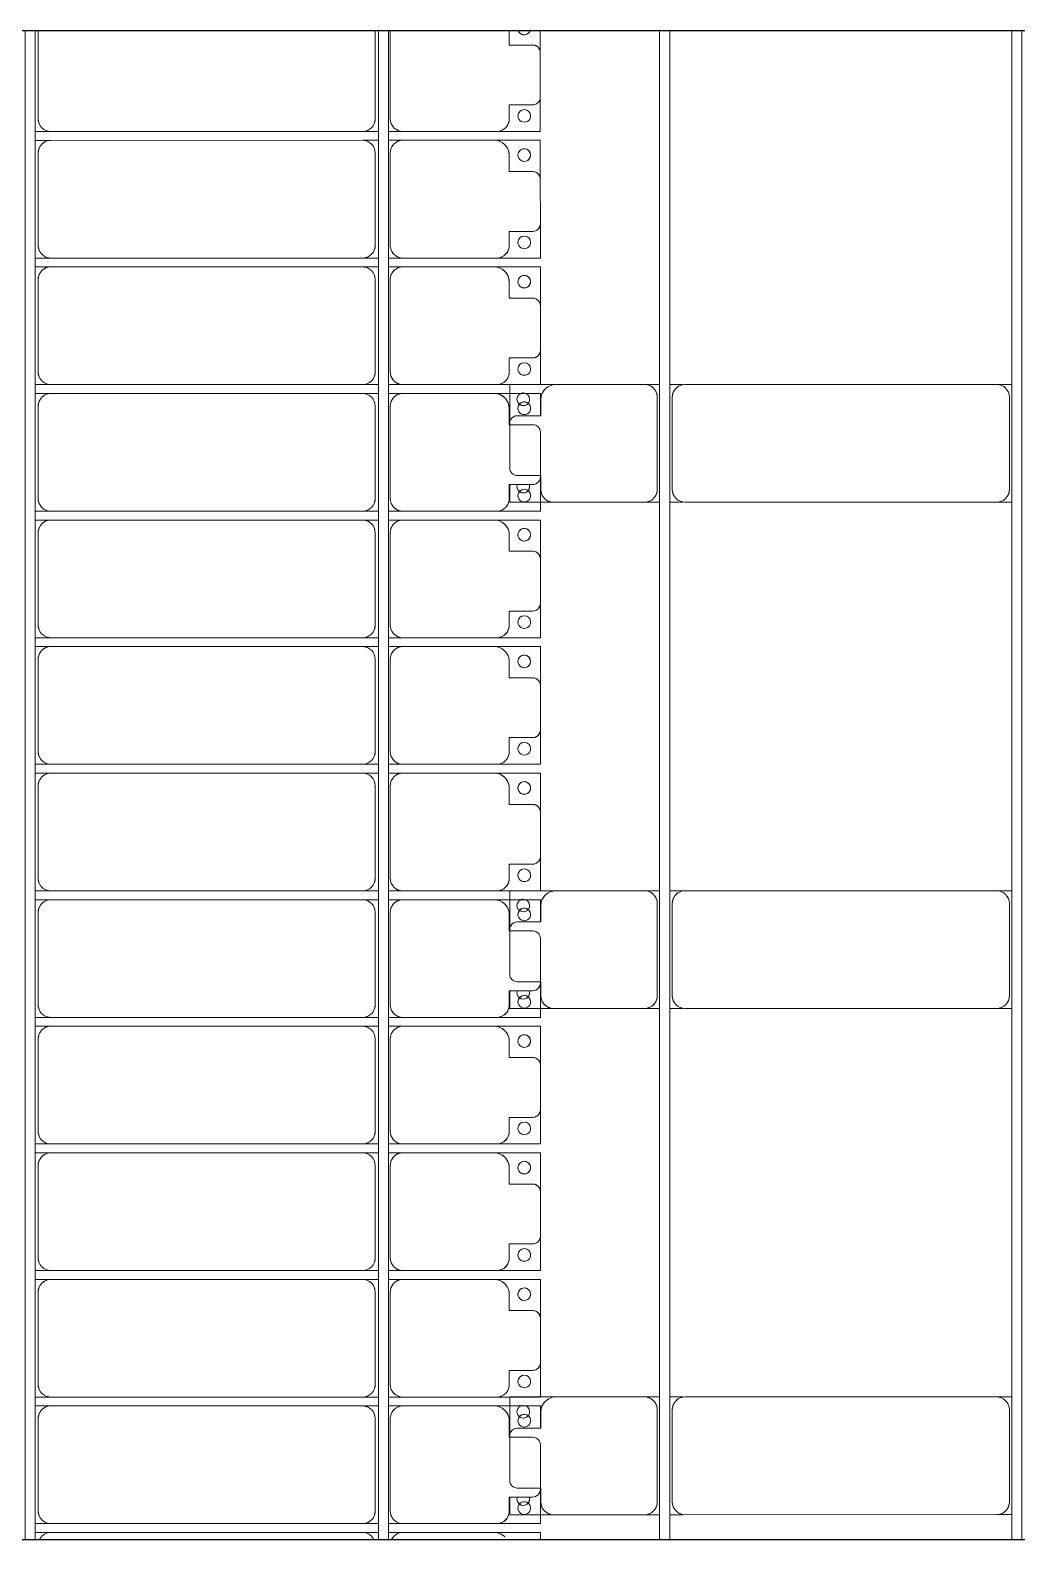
# Model space of a CAD drawing. Header units: millimetres. Extents: x -248177 to 167033, y 156986 to 268923.
# Drawn here: x -168838 to -164943, y 196419 to 202383 of the extents above; entities that cross this region are included whole.
import ezdxf

# ---------------------------------------------------------------- set-up
doc = ezdxf.new("R2010")
doc.units = ezdxf.units.MM
for name, color, linetype, lineweight in [('A-DETL-MBND', 5, 'Continuous', 9), ('A-GENM', 13, 'Continuous', 9), ('S-BEAM', 12, 'Continuous', 9)]:
    doc.layers.add(name, color=color, linetype=linetype, lineweight=lineweight)

# ---------------------------------------------------------------- blocks, each defined once
blk = doc.blocks.new('Dải phao đi lại kèm đỡ invester - DẢI PHAO ĐI LẠI-18009-BỐ TRÍ KHUNG KẾT CẤU BÈ PIN 02')
at = {"layer": 'A-DETL-MBND', "color": 8}
for p, q in [((31826.3, 1312.2), (31911.8, 1312.2)), ((31911.8, 1312.2), (31826.3, 1312.2)), ((32088.2, 1312.2), (31911.8, 1312.2)), ((32088.2, 1312.2), (32223.4, 1312.2)), ((32223.4, 1312.2), (32088.2, 1312.2)), ((32223.4, 1312.2), (32223.4, 1139.7)), ((32223.4, 1139.7), (32223.4, 1312.2)), ((32258.4, 1312.2), (32411.8, 1312.2)), ((32258.4, 1129.7), (32258.4, 1312.2)), ((32258.4, 1312.2), (32258.4, 1129.7)), ((32411.8, 1312.2), (32258.4, 1312.2)), ((32588.2, 1312.2), (32411.8, 1312.2)), ((32588.2, 1312.2), (32723.4, 1312.2)), ((32723.4, 1312.2), (32588.2, 1312.2)), ((32723.4, 1312.2), (32723.4, 1139.7)), ((32723.4, 1139.7), (32723.4, 1312.2)), ((32758.4, 1312.2), (32911.8, 1312.2)), ((32758.4, 1129.7), (32758.4, 1312.2)), ((32758.4, 1312.2), (32758.4, 1129.7)), ((32911.8, 1312.2), (32758.4, 1312.2)), ((33088.2, 1312.2), (32911.8, 1312.2)), ((33088.2, 1312.2), (33223.4, 1312.2)), ((33223.4, 1312.2), (33088.2, 1312.2)), ((33223.4, 1312.2), (33223.4, 1139.7)), ((33223.4, 1225), (33223.4, 1312.2)), ((33258.4, 1312.2), (33346.8, 1312.2)), ((33258.4, 1129.7), (33258.4, 1312.2)), ((33588.2, 1312.2), (33411.8, 1312.2)), ((33588.2, 1312.2), (33723.4, 1312.2)), ((33723.4, 1312.2), (33686.7, 1312.2)), ((33723.4, 1312.2), (33723.4, 1139.7)), ((33723.4, 1139.7), (33723.4, 1312.2)), ((33758.4, 1312.2), (33911.8, 1312.2)), ((33758.4, 1129.7), (33758.4, 1312.2)), ((33758.4, 1312.2), (33758.4, 1129.7)), ((33911.8, 1312.2), (33758.4, 1312.2)), ((34088.2, 1312.2), (33911.8, 1312.2)), ((34088.2, 1312.2), (34223.4, 1312.2)), ((34223.4, 1312.2), (34088.2, 1312.2)), ((34223.4, 1312.2), (34223.4, 1139.7)), ((34223.4, 1139.7), (34223.4, 1312.2)), ((34258.4, 1312.2), (34411.8, 1312.2)), ((34258.4, 1129.7), (34258.4, 1312.2)), ((34258.4, 1312.2), (34258.4, 1129.7)), ((34411.8, 1312.2), (34258.4, 1312.2)), ((34588.2, 1312.2), (34411.8, 1312.2)), ((34588.2, 1312.2), (34723.4, 1312.2)), ((34714.3, 1312.2), (34588.2, 1312.2)), ((34723.4, 1312.2), (34723.4, 1139.7)), ((34723.4, 1139.7), (34723.4, 1312.2)), ((34758.4, 1312.2), (34911.8, 1312.2)), ((34758.4, 1129.7), (34758.4, 1312.2)), ((34758.4, 1312.2), (34758.4, 1129.7)), ((34911.8, 1312.2), (34758.4, 1312.2)), ((35088.2, 1312.2), (34911.8, 1312.2)), ((35088.2, 1312.2), (35223.4, 1312.2)), ((35223.4, 1312.2), (35088.2, 1312.2)), ((35223.4, 1312.2), (35223.4, 1139.7)), ((35223.4, 1225), (35223.4, 1312.2)), ((35258.4, 1312.2), (35346.8, 1312.2)), ((35258.4, 1129.7), (35258.4, 1312.2)), ((35588.2, 1312.2), (35411.8, 1312.2)), ((35588.2, 1312.2), (35723.4, 1312.2)), ((35723.4, 1312.2), (35686.7, 1312.2)), ((35723.4, 1312.2), (35723.4, 1139.7)), ((35723.4, 1139.7), (35723.4, 1312.2)), ((35758.4, 1312.2), (35911.8, 1312.2)), ((35758.4, 1129.7), (35758.4, 1312.2)), ((35758.4, 1312.2), (35758.4, 1129.7)), ((35911.8, 1312.2), (35758.4, 1312.2)), ((36088.2, 1312.2), (35911.8, 1312.2)), ((36088.2, 1312.2), (36223.4, 1312.2)), ((36223.4, 1312.2), (36088.2, 1312.2)), ((36223.4, 1312.2), (36223.4, 1139.7)), ((36223.4, 1139.7), (36223.4, 1312.2)), ((36258.4, 1312.2), (36411.8, 1312.2)), ((36258.4, 1129.7), (36258.4, 1312.2)), ((36258.4, 1312.2), (36258.4, 1129.7)), ((36411.8, 1312.2), (36258.4, 1312.2)), ((36588.2, 1312.2), (36411.8, 1312.2)), ((36588.2, 1312.2), (36723.4, 1312.2)), ((36723.4, 1312.2), (36588.2, 1312.2)), ((36723.4, 1312.2), (36723.4, 1139.7)), ((36723.4, 1139.7), (36723.4, 1312.2)), ((36758.4, 1312.2), (36911.8, 1312.2)), ((36758.4, 1129.7), (36758.4, 1312.2)), ((36758.4, 1312.2), (36758.4, 1129.7)), ((36911.8, 1312.2), (36758.4, 1312.2)), ((37088.2, 1312.2), (36911.8, 1312.2)), ((37088.2, 1312.2), (37223.4, 1312.2)), ((37223.4, 1312.2), (37088.2, 1312.2)), ((37223.4, 1312.2), (37223.4, 1139.7)), ((37223.4, 1225), (37223.4, 1312.2)), ((37258.4, 1312.2), (37346.8, 1312.2)), ((37258.4, 1129.7), (37258.4, 1312.2)), ((37588.2, 1312.2), (37411.8, 1312.2)), ((37588.2, 1312.2), (37723.4, 1312.2)), ((37723.4, 1312.2), (37686.7, 1312.2)), ((37723.4, 1312.2), (37723.4, 1139.7)), ((37723.4, 1139.7), (37723.4, 1312.2)), ((37758.4, 1312.2), (37786.3, 1312.2)), ((37758.4, 1129.7), (37758.4, 1312.2)), ((37758.4, 1312.2), (37758.4, 1129.7)), ((37786.3, 1312.2), (37758.4, 1312.2)), ((31881.8, 1282.2), (31881.8, 1189.7)), ((32118.2, 1189.7), (32118.2, 1282.2)), ((32381.8, 1282.2), (32381.8, 1189.7)), ((32618.2, 1189.7), (32618.2, 1282.2)), ((32881.8, 1282.2), (32881.8, 1189.7)), ((33118.2, 1189.7), (33118.2, 1282.2)), ((33258.4, 1303), (33258.4, 1270.2)), ((33258.4, 1261.6), (33258.4, 1208.6)), ((33381.8, 1282.2), (33381.8, 1189.7)), ((33618.2, 1189.7), (33618.2, 1282.2)), ((33881.8, 1282.2), (33881.8, 1189.7)), ((34118.2, 1189.7), (34118.2, 1282.2)), ((34381.8, 1282.2), (34381.8, 1189.7)), ((34618.2, 1189.7), (34618.2, 1282.2)), ((34881.8, 1282.2), (34881.8, 1189.7)), ((35118.2, 1189.7), (35118.2, 1282.2)), ((35258.4, 1303), (35258.4, 1270.2)), ((35258.4, 1261.6), (35258.4, 1208.6)), ((35381.8, 1282.2), (35381.8, 1189.7)), ((35618.2, 1189.7), (35618.2, 1282.2)), ((35881.8, 1282.2), (35881.8, 1189.7)), ((36118.2, 1189.7), (36118.2, 1282.2)), ((36381.8, 1282.2), (36381.8, 1189.7)), ((36618.2, 1189.7), (36618.2, 1282.2)), ((36881.8, 1282.2), (36881.8, 1189.7)), ((37118.2, 1189.7), (37118.2, 1282.2)), ((37258.4, 1303), (37258.4, 1270.2)), ((37258.4, 1261.6), (37258.4, 1208.6)), ((37381.8, 1282.2), (37381.8, 1189.7)), ((37618.2, 1189.7), (37618.2, 1282.2)), ((33258.4, 1193.7), (33258.4, 1129.7)), ((35258.4, 1193.7), (35258.4, 1129.7)), ((37258.4, 1193.7), (37258.4, 1129.7)), ((31881.8, 1189.7), (31826.3, 1189.7)), ((32173.4, 1189.7), (32118.2, 1189.7)), ((32223.4, 769.7), (32223.4, 1139.7)), ((32381.8, 1189.7), (32318.4, 1189.7)), ((32673.4, 1189.7), (32618.2, 1189.7)), ((32723.4, 769.7), (32723.4, 1139.7)), ((32881.8, 1189.7), (32818.4, 1189.7)), ((33173.4, 1189.7), (33118.2, 1189.7)), ((33223.4, 1139.7), (33223.4, 1192.1)), ((33223.4, 769.7), (33223.4, 1139.7)), ((33381.8, 1189.7), (33318.4, 1189.7)), ((33673.4, 1189.7), (33618.2, 1189.7)), ((33723.4, 769.7), (33723.4, 1139.7)), ((33881.8, 1189.7), (33818.4, 1189.7)), ((34173.4, 1189.7), (34118.2, 1189.7)), ((34223.4, 769.7), (34223.4, 1139.7)), ((34381.8, 1189.7), (34318.4, 1189.7)), ((34673.4, 1189.7), (34618.2, 1189.7)), ((34723.4, 769.7), (34723.4, 1139.7)), ((34881.8, 1189.7), (34818.4, 1189.7)), ((35173.4, 1189.7), (35118.2, 1189.7)), ((35223.4, 1139.7), (35223.4, 1192.1)), ((35223.4, 769.7), (35223.4, 1139.7)), ((35381.8, 1189.7), (35318.4, 1189.7)), ((35673.4, 1189.7), (35618.2, 1189.7)), ((35723.4, 769.7), (35723.4, 1139.7)), ((35881.8, 1189.7), (35818.4, 1189.7)), ((36173.4, 1189.7), (36118.2, 1189.7)), ((36223.4, 769.7), (36223.4, 1139.7)), ((36381.8, 1189.7), (36318.4, 1189.7)), ((36673.4, 1189.7), (36618.2, 1189.7)), ((36723.4, 769.7), (36723.4, 1139.7)), ((36881.8, 1189.7), (36818.4, 1189.7)), ((37173.4, 1189.7), (37118.2, 1189.7)), ((37223.4, 1139.7), (37223.4, 1192.1)), ((37223.4, 769.7), (37223.4, 1139.7)), ((37381.8, 1189.7), (37318.4, 1189.7)), ((37673.4, 1189.7), (37618.2, 1189.7)), ((37723.4, 769.7), (37723.4, 1139.7)), ((32258.4, 1129.7), (32258.4, 769.7)), ((32758.4, 1129.7), (32758.4, 769.7)), ((33258.4, 1129.7), (33258.4, 769.7)), ((33758.4, 1129.7), (33758.4, 769.7)), ((34258.4, 1129.7), (34258.4, 769.7)), ((34758.4, 1129.7), (34758.4, 769.7)), ((35258.4, 1129.7), (35258.4, 769.7)), ((35758.4, 1129.7), (35758.4, 769.7)), ((36258.4, 1129.7), (36258.4, 769.7)), ((36758.4, 1129.7), (36758.4, 769.7)), ((37258.4, 1129.7), (37258.4, 769.7)), ((37758.4, 1129.7), (37758.4, 769.7)), ((31826.3, 719.7), (32173.4, 719.7)), ((32223.4, 769.7), (32223.4, 713.2)), ((32223.4, 769.7), (32223.4, 713.2)), ((32258.4, 713.2), (32258.4, 769.7)), ((32258.4, 713.2), (32258.4, 769.7)), ((32308.4, 719.7), (32673.4, 719.7)), ((32723.4, 769.7), (32723.4, 713.2)), ((32723.4, 769.7), (32723.4, 713.2)), ((32758.4, 713.2), (32758.4, 769.7)), ((32758.4, 713.2), (32758.4, 769.7)), ((32808.4, 719.7), (33173.4, 719.7)), ((33223.4, 769.7), (33223.4, 713.2)), ((33223.4, 769.7), (33223.4, 713.2)), ((33258.4, 713.2), (33258.4, 769.7)), ((33258.4, 713.2), (33258.4, 769.7)), ((33308.4, 719.7), (33673.4, 719.7)), ((33723.4, 769.7), (33723.4, 713.2)), ((33723.4, 769.7), (33723.4, 713.2)), ((33758.4, 713.2), (33758.4, 769.7)), ((33758.4, 713.2), (33758.4, 769.7)), ((33808.4, 719.7), (34173.4, 719.7)), ((34223.4, 769.7), (34223.4, 713.2)), ((34223.4, 769.7), (34223.4, 713.2)), ((34258.4, 713.2), (34258.4, 769.7)), ((34258.4, 713.2), (34258.4, 769.7)), ((34308.4, 719.7), (34673.4, 719.7)), ((34723.4, 769.7), (34723.4, 713.2)), ((34723.4, 769.7), (34723.4, 713.2)), ((34758.4, 713.2), (34758.4, 769.7)), ((34758.4, 713.2), (34758.4, 769.7)), ((34808.4, 719.7), (35173.4, 719.7)), ((35223.4, 769.7), (35223.4, 713.2)), ((35223.4, 769.7), (35223.4, 713.2)), ((35258.4, 713.2), (35258.4, 769.7)), ((35258.4, 713.2), (35258.4, 769.7)), ((35308.4, 719.7), (35673.4, 719.7)), ((35723.4, 769.7), (35723.4, 713.2)), ((35723.4, 769.7), (35723.4, 713.2)), ((35758.4, 713.2), (35758.4, 769.7)), ((35758.4, 713.2), (35758.4, 769.7)), ((35808.4, 719.7), (36173.4, 719.7)), ((36223.4, 769.7), (36223.4, 713.2)), ((36223.4, 769.7), (36223.4, 713.2)), ((36258.4, 713.2), (36258.4, 769.7)), ((36258.4, 713.2), (36258.4, 769.7)), ((36308.4, 719.7), (36673.4, 719.7)), ((36723.4, 769.7), (36723.4, 713.2)), ((36723.4, 769.7), (36723.4, 713.2)), ((36758.4, 713.2), (36758.4, 769.7)), ((36758.4, 713.2), (36758.4, 769.7)), ((36808.4, 719.7), (37173.4, 719.7)), ((37223.4, 769.7), (37223.4, 713.2)), ((37223.4, 769.7), (37223.4, 713.2)), ((37258.4, 713.2), (37258.4, 769.7)), ((37258.4, 713.2), (37258.4, 769.7)), ((37308.4, 719.7), (37673.4, 719.7)), ((37723.4, 769.7), (37723.4, 713.2)), ((37723.4, 769.7), (37723.4, 713.2)), ((37758.4, 713.2), (37758.4, 769.7)), ((37758.4, 713.2), (37758.4, 769.7)), ((32173.4, 660.3), (31826.3, 660.3)), ((32223.4, 673.2), (32223.4, 610.3)), ((32223.4, 673.2), (32223.4, 610.3)), ((32258.4, 610.3), (32258.4, 673.2)), ((32258.4, 610.3), (32258.4, 673.2)), ((32673.4, 660.3), (32308.4, 660.3)), ((32723.4, 673.2), (32723.4, 610.3)), ((32723.4, 673.2), (32723.4, 610.3)), ((32758.4, 610.3), (32758.4, 673.2)), ((32758.4, 610.3), (32758.4, 673.2)), ((33173.4, 660.3), (32808.4, 660.3)), ((33223.4, 673.2), (33223.4, 610.3)), ((33223.4, 673.2), (33223.4, 610.3)), ((33258.4, 610.3), (33258.4, 673.2)), ((33258.4, 610.3), (33258.4, 673.2)), ((33673.4, 660.3), (33308.4, 660.3)), ((33723.4, 673.2), (33723.4, 610.3)), ((33723.4, 673.2), (33723.4, 610.3)), ((33758.4, 610.3), (33758.4, 673.2)), ((33758.4, 610.3), (33758.4, 673.2)), ((34173.4, 660.3), (33808.4, 660.3)), ((34223.4, 673.2), (34223.4, 610.3)), ((34223.4, 673.2), (34223.4, 610.3)), ((34258.4, 610.3), (34258.4, 673.2)), ((34258.4, 610.3), (34258.4, 673.2)), ((34673.4, 660.3), (34308.4, 660.3)), ((34723.4, 673.2), (34723.4, 610.3)), ((34723.4, 673.2), (34723.4, 610.3)), ((34758.4, 610.3), (34758.4, 673.2)), ((34758.4, 610.3), (34758.4, 673.2)), ((35173.4, 660.3), (34808.4, 660.3)), ((35223.4, 673.2), (35223.4, 610.3)), ((35223.4, 673.2), (35223.4, 610.3)), ((35258.4, 610.3), (35258.4, 673.2)), ((35258.4, 610.3), (35258.4, 673.2)), ((35673.4, 660.3), (35308.4, 660.3)), ((35723.4, 673.2), (35723.4, 610.3)), ((35723.4, 673.2), (35723.4, 610.3)), ((35758.4, 610.3), (35758.4, 673.2)), ((35758.4, 610.3), (35758.4, 673.2)), ((36173.4, 660.3), (35808.4, 660.3)), ((36223.4, 673.2), (36223.4, 610.3)), ((36223.4, 673.2), (36223.4, 610.3)), ((36258.4, 610.3), (36258.4, 673.2)), ((36258.4, 610.3), (36258.4, 673.2)), ((36673.4, 660.3), (36308.4, 660.3)), ((36723.4, 673.2), (36723.4, 610.3)), ((36723.4, 673.2), (36723.4, 610.3)), ((36758.4, 610.3), (36758.4, 673.2)), ((36758.4, 610.3), (36758.4, 673.2)), ((37173.4, 660.3), (36808.4, 660.3)), ((37223.4, 673.2), (37223.4, 610.3)), ((37223.4, 673.2), (37223.4, 610.3)), ((37258.4, 610.3), (37258.4, 673.2)), ((37258.4, 610.3), (37258.4, 673.2)), ((37673.4, 660.3), (37308.4, 660.3)), ((37723.4, 673.2), (37723.4, 610.3)), ((37723.4, 673.2), (37723.4, 610.3)), ((37758.4, 610.3), (37758.4, 673.2)), ((37758.4, 610.3), (37758.4, 673.2)), ((32223.4, -620.3), (32223.4, 610.3)), ((32258.4, 610.3), (32258.4, -620.3)), ((32723.4, -620.3), (32723.4, 610.3)), ((32758.4, 610.3), (32758.4, -620.3)), ((33223.4, -620.3), (33223.4, 610.3)), ((33258.4, 610.3), (33258.4, -620.3)), ((33723.4, -620.3), (33723.4, 610.3)), ((33758.4, 610.3), (33758.4, -620.3)), ((34223.4, -620.3), (34223.4, 610.3)), ((34258.4, 610.3), (34258.4, -620.3)), ((34723.4, -620.3), (34723.4, 610.3)), ((34758.4, 610.3), (34758.4, -620.3)), ((35223.4, -620.3), (35223.4, 610.3)), ((35258.4, 610.3), (35258.4, -620.3)), ((35723.4, -620.3), (35723.4, 610.3)), ((35758.4, 610.3), (35758.4, -620.3)), ((36223.4, -620.3), (36223.4, 610.3)), ((36258.4, 610.3), (36258.4, -620.3)), ((36723.4, -620.3), (36723.4, 610.3)), ((36758.4, 610.3), (36758.4, -620.3)), ((37223.4, -620.3), (37223.4, 610.3)), ((37258.4, 610.3), (37258.4, -620.3)), ((37723.4, -620.3), (37723.4, 610.3)), ((37758.4, 610.3), (37758.4, -620.3)), ((32223.4, -620.3), (32223.4, -681.8)), ((32223.4, -620.3), (32223.4, -681.8)), ((32258.4, -681.8), (32258.4, -620.3)), ((32258.4, -681.8), (32258.4, -620.3)), ((32723.4, -620.3), (32723.4, -681.8)), ((32723.4, -620.3), (32723.4, -681.8)), ((32758.4, -681.8), (32758.4, -620.3)), ((32758.4, -681.8), (32758.4, -620.3)), ((33223.4, -620.3), (33223.4, -681.8)), ((33223.4, -620.3), (33223.4, -681.8)), ((33258.4, -681.8), (33258.4, -620.3)), ((33258.4, -681.8), (33258.4, -620.3)), ((33723.4, -620.3), (33723.4, -681.8)), ((33723.4, -620.3), (33723.4, -681.8)), ((33758.4, -681.8), (33758.4, -620.3)), ((33758.4, -681.8), (33758.4, -620.3)), ((34223.4, -620.3), (34223.4, -681.8)), ((34223.4, -620.3), (34223.4, -681.8)), ((34258.4, -681.8), (34258.4, -620.3)), ((34258.4, -681.8), (34258.4, -620.3)), ((34723.4, -620.3), (34723.4, -681.8)), ((34723.4, -620.3), (34723.4, -681.8)), ((34758.4, -681.8), (34758.4, -620.3)), ((34758.4, -681.8), (34758.4, -620.3)), ((35223.4, -620.3), (35223.4, -681.8)), ((35223.4, -620.3), (35223.4, -681.8)), ((35258.4, -681.8), (35258.4, -620.3)), ((35258.4, -681.8), (35258.4, -620.3)), ((35723.4, -620.3), (35723.4, -681.8)), ((35723.4, -620.3), (35723.4, -681.8)), ((35758.4, -681.8), (35758.4, -620.3)), ((35758.4, -681.8), (35758.4, -620.3)), ((36223.4, -620.3), (36223.4, -681.8)), ((36223.4, -620.3), (36223.4, -681.8)), ((36258.4, -681.8), (36258.4, -620.3)), ((36258.4, -681.8), (36258.4, -620.3)), ((36723.4, -620.3), (36723.4, -681.8)), ((36723.4, -620.3), (36723.4, -681.8)), ((36758.4, -681.8), (36758.4, -620.3)), ((36758.4, -681.8), (36758.4, -620.3)), ((37223.4, -620.3), (37223.4, -681.8)), ((37223.4, -620.3), (37223.4, -681.8)), ((37258.4, -681.8), (37258.4, -620.3)), ((37258.4, -681.8), (37258.4, -620.3)), ((37723.4, -620.3), (37723.4, -681.8)), ((37723.4, -620.3), (37723.4, -681.8)), ((37758.4, -681.8), (37758.4, -620.3)), ((37758.4, -681.8), (37758.4, -620.3)), ((31826.3, -670.3), (32173.4, -670.3)), ((32308.4, -670.3), (32673.4, -670.3)), ((32808.4, -670.3), (33173.4, -670.3)), ((33308.4, -670.3), (33673.4, -670.3)), ((33808.4, -670.3), (34173.4, -670.3)), ((34308.4, -670.3), (34673.4, -670.3)), ((34808.4, -670.3), (35173.4, -670.3)), ((35308.4, -670.3), (35673.4, -670.3)), ((35808.4, -670.3), (36173.4, -670.3)), ((36308.4, -670.3), (36673.4, -670.3)), ((36808.4, -670.3), (37173.4, -670.3)), ((37308.4, -670.3), (37673.4, -670.3))]:
    blk.add_line(p, q, dxfattribs=at)
for centre, radius, start, end in [((31911.8, 1282.2), 30, 90, 180), ((32088.2, 1282.2), 30, 0, 90), ((32411.8, 1282.2), 30, 90, 180), ((32588.2, 1282.2), 30, 360, 90), ((32911.8, 1282.2), 30, 90, 180), ((33088.2, 1282.2), 30, 0, 90), ((33411.8, 1282.2), 30, 90, 180), ((33588.2, 1282.2), 30, 0, 90), ((33911.8, 1282.2), 30, 90, 180), ((34088.2, 1282.2), 30, 360, 90), ((34411.8, 1282.2), 30, 90, 180), ((34588.2, 1282.2), 30, 0, 90), ((34911.8, 1282.2), 30, 90, 180), ((35088.2, 1282.2), 30, 360, 90), ((35411.8, 1282.2), 30, 90, 180), ((35588.2, 1282.2), 30, 0, 90), ((35911.8, 1282.2), 30, 90, 180), ((36088.2, 1282.2), 30, 360, 90), ((36411.8, 1282.2), 30, 90, 180), ((36588.2, 1282.2), 30, 360, 90), ((36911.8, 1282.2), 30, 90, 180), ((37088.2, 1282.2), 30, 0, 90), ((37411.8, 1282.2), 30, 90, 180), ((37588.2, 1282.2), 30, 360, 90), ((31816.8, 1248.6), 25, 285, 75), ((31816.8, 1248.6), 25, 300, 75), ((31911.8, 1282.2), 30, 105, 165), ((31911.8, 1282.2), 30, 135, 165), ((31911.8, 1282.2), 30, 135, 165), ((32088.2, 1282.2), 30, 60, 75), ((32088.2, 1282.2), 30, 15, 75), ((32088.2, 1282.2), 30, 60, 75), ((32088.2, 1282.2), 30, 15, 30), ((32088.2, 1282.2), 30, 15, 30), ((32161.8, 1248.6), 25, 90, 270), ((32161.8, 1248.6), 25, 90, 180), ((32161.8, 1248.6), 25, 270, 90), ((32161.8, 1248.6), 25, 270, 90), ((32316.8, 1248.6), 25, 90, 270), ((32316.8, 1248.6), 25, 90, 255), ((32316.8, 1248.6), 25, 270, 90), ((32316.8, 1248.6), 25, 300, 90), ((32411.8, 1282.2), 30, 105, 165), ((32411.8, 1282.2), 30, 135, 165), ((32411.8, 1282.2), 30, 135, 165), ((32588.2, 1282.2), 30, 60, 75), ((32588.2, 1282.2), 30, 15, 75), ((32588.2, 1282.2), 30, 60, 75), ((32588.2, 1282.2), 30, 15, 30), ((32588.2, 1282.2), 30, 15, 30), ((32661.8, 1248.6), 25, 90, 270), ((32661.8, 1248.6), 25, 90, 180), ((32661.8, 1248.6), 25, 270, 90), ((32661.8, 1248.6), 25, 270, 90), ((32816.8, 1248.6), 25, 90, 270), ((32816.8, 1248.6), 25, 90, 255), ((32816.8, 1248.6), 25, 270, 90), ((32816.8, 1248.6), 25, 300, 90), ((32911.8, 1282.2), 30, 105, 165), ((32911.8, 1282.2), 30, 135, 165), ((32911.8, 1282.2), 30, 135, 165), ((33088.2, 1282.2), 30, 60, 75), ((33088.2, 1282.2), 30, 15, 75), ((33088.2, 1282.2), 30, 60, 75), ((33088.2, 1282.2), 30, 15, 30), ((33088.2, 1282.2), 30, 15, 30), ((33161.8, 1248.6), 25, 90, 270), ((33161.8, 1248.6), 25, 90, 180), ((33161.8, 1248.6), 25, 270, 90), ((33161.8, 1248.6), 25, 270, 90), ((33316.8, 1248.6), 25, 90, 270), ((33316.8, 1248.6), 25, 148.59021, 255), ((33316.8, 1248.6), 25, 270, 90), ((33588.2, 1282.2), 30, 15, 75), ((33661.8, 1248.6), 25, 90, 270), ((33661.8, 1248.6), 25, 135, 180), ((33661.8, 1248.6), 25, 270, 90), ((33816.8, 1248.6), 25, 90, 270), ((33816.8, 1248.6), 25, 90.12664, 255), ((33816.8, 1248.6), 25, 270, 90), ((33816.8, 1248.6), 25, 300, 90), ((33911.8, 1282.2), 30, 105, 165), ((33911.8, 1282.2), 30, 135, 165), ((33911.8, 1282.2), 30, 135, 165), ((34088.2, 1282.2), 30, 60, 75), ((34088.2, 1282.2), 30, 15, 75), ((34088.2, 1282.2), 30, 60, 75), ((34088.2, 1282.2), 30, 15, 30), ((34088.2, 1282.2), 30, 15, 30), ((34161.8, 1248.6), 25, 90, 270), ((34161.8, 1248.6), 25, 90, 180), ((34161.8, 1248.6), 25, 270, 90), ((34161.8, 1248.6), 25, 270, 90), ((34316.8, 1248.6), 25, 90, 270), ((34316.8, 1248.6), 25, 90, 255), ((34316.8, 1248.6), 25, 270, 90), ((34316.8, 1248.6), 25, 300, 90), ((34411.8, 1282.2), 30, 105, 165), ((34411.8, 1282.2), 30, 135, 165), ((34411.8, 1282.2), 30, 135, 165), ((34588.2, 1282.2), 30, 60, 75), ((34588.2, 1282.2), 30, 15, 75), ((34588.2, 1282.2), 30, 60, 75), ((34588.2, 1282.2), 30, 15, 30), ((34588.2, 1282.2), 30, 15, 30), ((34661.8, 1248.6), 25, 90, 270), ((34661.8, 1248.6), 25, 90, 180), ((34661.8, 1248.6), 25, 270, 90), ((34661.8, 1248.6), 25, 270, 90), ((34816.8, 1248.6), 25, 90, 270), ((34816.8, 1248.6), 25, 90, 255), ((34816.8, 1248.6), 25, 270, 90), ((34816.8, 1248.6), 25, 300, 90), ((34911.8, 1282.2), 30, 105, 165), ((34911.8, 1282.2), 30, 135, 165), ((34911.8, 1282.2), 30, 135, 165), ((35088.2, 1282.2), 30, 60, 75), ((35088.2, 1282.2), 30, 15, 75), ((35088.2, 1282.2), 30, 60, 75), ((35088.2, 1282.2), 30, 15, 30), ((35088.2, 1282.2), 30, 15, 30), ((35161.8, 1248.6), 25, 90, 270), ((35161.8, 1248.6), 25, 90, 180), ((35161.8, 1248.6), 25, 270, 90), ((35161.8, 1248.6), 25, 270, 90), ((35316.8, 1248.6), 25, 90, 270), ((35316.8, 1248.6), 25, 148.66693, 255), ((35316.8, 1248.6), 25, 270, 90), ((35588.2, 1282.2), 30, 15, 75), ((35661.8, 1248.6), 25, 90, 270), ((35661.8, 1248.6), 25, 135, 180), ((35661.8, 1248.6), 25, 270, 90), ((35816.8, 1248.6), 25, 90, 270), ((35816.8, 1248.6), 25, 90, 255), ((35816.8, 1248.6), 25, 270, 90), ((35816.8, 1248.6), 25, 300, 90), ((35911.8, 1282.2), 30, 105, 165), ((35911.8, 1282.2), 30, 135, 165), ((35911.8, 1282.2), 30, 135, 165), ((36088.2, 1282.2), 30, 60, 75), ((36088.2, 1282.2), 30, 15, 75), ((36088.2, 1282.2), 30, 60, 75), ((36088.2, 1282.2), 30, 15, 30), ((36088.2, 1282.2), 30, 15, 30), ((36161.8, 1248.6), 25, 90, 270), ((36161.8, 1248.6), 25, 90, 180), ((36161.8, 1248.6), 25, 270, 90), ((36161.8, 1248.6), 25, 270, 90), ((36316.8, 1248.6), 25, 90, 270), ((36316.8, 1248.6), 25, 90, 255), ((36316.8, 1248.6), 25, 270, 90), ((36316.8, 1248.6), 25, 300, 90), ((36411.8, 1282.2), 30, 105, 165), ((36411.8, 1282.2), 30, 135, 165), ((36411.8, 1282.2), 30, 135, 165), ((36588.2, 1282.2), 30, 60, 75), ((36588.2, 1282.2), 30, 15, 75), ((36588.2, 1282.2), 30, 60, 75), ((36588.2, 1282.2), 30, 15, 30), ((36588.2, 1282.2), 30, 15, 30), ((36661.8, 1248.6), 25, 90, 270), ((36661.8, 1248.6), 25, 90, 180), ((36661.8, 1248.6), 25, 270, 90), ((36661.8, 1248.6), 25, 270, 90), ((36816.8, 1248.6), 25, 90, 270), ((36816.8, 1248.6), 25, 90, 255), ((36816.8, 1248.6), 25, 270, 90), ((36816.8, 1248.6), 25, 300, 90), ((36911.8, 1282.2), 30, 105, 165), ((36911.8, 1282.2), 30, 135, 165), ((36911.8, 1282.2), 30, 135, 165), ((37088.2, 1282.2), 30, 60, 75), ((37088.2, 1282.2), 30, 15, 75), ((37088.2, 1282.2), 30, 60, 75), ((37088.2, 1282.2), 30, 15, 30), ((37088.2, 1282.2), 30, 15, 30), ((37161.8, 1248.6), 25, 90, 270), ((37161.8, 1248.6), 25, 90, 180), ((37161.8, 1248.6), 25, 270, 90), ((37161.8, 1248.6), 25, 270, 90), ((37316.8, 1248.6), 25, 90, 270), ((37316.8, 1248.6), 25, 148.74364, 255), ((37316.8, 1248.6), 25, 270, 90), ((37588.2, 1282.2), 30, 15, 75), ((37661.8, 1248.6), 25, 90, 270), ((37661.8, 1248.6), 25, 135, 180), ((37661.8, 1248.6), 25, 270, 90), ((32161.8, 1248.6), 25, 195, 255), ((32316.8, 1248.6), 25, 270, 285), ((32661.8, 1248.6), 25, 195, 255), ((32816.8, 1248.6), 25, 270, 285), ((33161.8, 1248.6), 25, 195, 255), ((33316.8, 1248.6), 25, 270, 285), ((33316.8, 1248.6), 25, 300, 315), ((33661.8, 1248.6), 25, 195, 255), ((33661.8, 1248.6), 25, 270, 285), ((33816.8, 1248.6), 25, 270, 285), ((33816.8, 1248.6), 25, 269.87182, 270), ((34161.8, 1248.6), 25, 195, 255), ((34316.8, 1248.6), 25, 270, 285), ((34661.8, 1248.6), 25, 195, 255), ((34816.8, 1248.6), 25, 270, 285), ((35161.8, 1248.6), 25, 195, 255), ((35316.8, 1248.6), 25, 270, 285), ((35316.8, 1248.6), 25, 300, 315), ((35661.8, 1248.6), 25, 195, 255), ((35661.8, 1248.6), 25, 270, 285), ((35816.8, 1248.6), 25, 270, 285), ((36161.8, 1248.6), 25, 195, 255), ((36316.8, 1248.6), 25, 270, 285), ((36661.8, 1248.6), 25, 195, 255), ((36816.8, 1248.6), 25, 270, 285), ((37161.8, 1248.6), 25, 195, 255), ((37316.8, 1248.6), 25, 270, 285), ((37316.8, 1248.6), 25, 300, 315), ((37661.8, 1248.6), 25, 195, 255), ((37661.8, 1248.6), 25, 270, 285), ((32173.4, 1139.7), 50, 360, 90), ((32173.4, 1139.7), 50, 15, 90), ((32318.4, 1129.7), 60, 90, 180), ((32318.4, 1129.7), 60, 90, 150), ((32673.4, 1139.7), 50, 0, 90), ((32673.4, 1139.7), 50, 15, 90), ((32818.4, 1129.7), 60, 90, 180), ((32818.4, 1129.7), 60, 90, 150), ((33173.4, 1139.7), 50, 0, 90), ((33173.4, 1139.7), 50, 15, 90), ((33318.4, 1129.7), 60, 90, 180), ((33318.4, 1129.7), 60, 90, 150), ((33673.4, 1139.7), 50, 0, 90), ((33673.4, 1139.7), 50, 15, 90), ((33818.4, 1129.7), 60, 90, 180), ((33818.4, 1129.7), 60, 91.59695, 150), ((34173.4, 1139.7), 50, 0, 90), ((34173.4, 1139.7), 50, 15, 90), ((34318.4, 1129.7), 60, 90, 180), ((34318.4, 1129.7), 60, 90, 150), ((34673.4, 1139.7), 50, 0, 90), ((34673.4, 1139.7), 50, 15, 90), ((34818.4, 1129.7), 60, 90, 180), ((34818.4, 1129.7), 60, 90, 150), ((35173.4, 1139.7), 50, 360, 90), ((35173.4, 1139.7), 50, 15, 90), ((35318.4, 1129.7), 60, 90, 180), ((35318.4, 1129.7), 60, 90, 150), ((35673.4, 1139.7), 50, 360, 90), ((35673.4, 1139.7), 50, 15, 90), ((35818.4, 1129.7), 60, 90, 180), ((35818.4, 1129.7), 60, 90, 150), ((36173.4, 1139.7), 50, 0, 90), ((36173.4, 1139.7), 50, 15, 90), ((36318.4, 1129.7), 60, 90, 180), ((36318.4, 1129.7), 60, 90, 150), ((36673.4, 1139.7), 50, 0, 90), ((36673.4, 1139.7), 50, 15, 90), ((36818.4, 1129.7), 60, 90, 180), ((36818.4, 1129.7), 60, 90, 150), ((37173.4, 1139.7), 50, 0, 90), ((37173.4, 1139.7), 50, 15, 90), ((37318.4, 1129.7), 60, 90, 180), ((37318.4, 1129.7), 60, 90, 150), ((37673.4, 1139.7), 50, 0, 90), ((37673.4, 1139.7), 50, 15, 90), ((37818.4, 1129.7), 60, 135, 180), ((37818.4, 1129.7), 60, 135, 150), ((32173.4, 769.7), 50, 270, 360), ((32173.4, 769.7), 50, 270, 345), ((32308.4, 769.7), 50, 180, 270), ((32308.4, 769.7), 50, 195, 270), ((32673.4, 769.7), 50, 270, 0), ((32673.4, 769.7), 50, 270, 345), ((32808.4, 769.7), 50, 180, 270), ((32808.4, 769.7), 50, 195, 270), ((33173.4, 769.7), 50, 270, 0), ((33173.4, 769.7), 50, 270, 345), ((33308.4, 769.7), 50, 180, 270), ((33308.4, 769.7), 50, 195, 270), ((33673.4, 769.7), 50, 270, 0), ((33673.4, 769.7), 50, 270, 345), ((33808.4, 769.7), 50, 180, 270), ((33808.4, 769.7), 50, 195, 270), ((34173.4, 769.7), 50, 270, 0), ((34173.4, 769.7), 50, 270, 345), ((34308.4, 769.7), 50, 180, 270), ((34308.4, 769.7), 50, 195, 270), ((34673.4, 769.7), 50, 270, 360), ((34673.4, 769.7), 50, 270, 345), ((34808.4, 769.7), 50, 180, 270), ((34808.4, 769.7), 50, 195, 270), ((35173.4, 769.7), 50, 270, 360), ((35173.4, 769.7), 50, 270, 345), ((35308.4, 769.7), 50, 180, 270), ((35308.4, 769.7), 50, 195, 270), ((35673.4, 769.7), 50, 270, 360), ((35673.4, 769.7), 50, 270, 345), ((35808.4, 769.7), 50, 180, 270), ((35808.4, 769.7), 50, 195, 270), ((36173.4, 769.7), 50, 270, 0), ((36173.4, 769.7), 50, 270, 345), ((36308.4, 769.7), 50, 180, 270), ((36308.4, 769.7), 50, 195, 270), ((36673.4, 769.7), 50, 270, 0), ((36673.4, 769.7), 50, 270, 345), ((36808.4, 769.7), 50, 180, 270), ((36808.4, 769.7), 50, 195, 270), ((37173.4, 769.7), 50, 270, 360), ((37173.4, 769.7), 50, 270, 345), ((37308.4, 769.7), 50, 180, 270), ((37308.4, 769.7), 50, 195, 270), ((37673.4, 769.7), 50, 270, 0), ((37673.4, 769.7), 50, 270, 345), ((37808.4, 769.7), 50, 180, 240), ((37808.4, 769.7), 50, 195, 240), ((32173.4, 610.3), 50, 0, 90), ((32173.4, 610.3), 50, 60, 90), ((32308.4, 610.3), 50, 90, 180), ((32308.4, 610.3), 50, 105, 120), ((32673.4, 610.3), 50, 0, 90), ((32673.4, 610.3), 50, 60, 90), ((32808.4, 610.3), 50, 90, 180), ((32808.4, 610.3), 50, 105, 120), ((33173.4, 610.3), 50, 0, 90), ((33173.4, 610.3), 50, 60, 90), ((33308.4, 610.3), 50, 90, 180), ((33308.4, 610.3), 50, 105, 120), ((33673.4, 610.3), 50, 0, 90), ((33673.4, 610.3), 50, 60, 90), ((33808.4, 610.3), 50, 90, 180), ((33808.4, 610.3), 50, 105, 120), ((34173.4, 610.3), 50, 0, 90), ((34173.4, 610.3), 50, 60, 90), ((34308.4, 610.3), 50, 90, 180), ((34308.4, 610.3), 50, 105, 120), ((34673.4, 610.3), 50, 360, 90), ((34673.4, 610.3), 50, 60, 90), ((34808.4, 610.3), 50, 90, 180), ((34808.4, 610.3), 50, 105, 120), ((35173.4, 610.3), 50, 360, 90), ((35173.4, 610.3), 50, 60, 90), ((35308.4, 610.3), 50, 90, 180), ((35308.4, 610.3), 50, 105, 120), ((35673.4, 610.3), 50, 0, 90), ((35673.4, 610.3), 50, 60, 90), ((35808.4, 610.3), 50, 90, 180), ((35808.4, 610.3), 50, 105, 120), ((36173.4, 610.3), 50, 0, 90), ((36173.4, 610.3), 50, 60, 90), ((36308.4, 610.3), 50, 90, 180), ((36308.4, 610.3), 50, 105, 120), ((36673.4, 610.3), 50, 0, 90), ((36673.4, 610.3), 50, 60, 90), ((36808.4, 610.3), 50, 90, 180), ((36808.4, 610.3), 50, 105, 120), ((37173.4, 610.3), 50, 0, 90), ((37173.4, 610.3), 50, 60, 90), ((37308.4, 610.3), 50, 90, 180), ((37308.4, 610.3), 50, 105, 120), ((37673.4, 610.3), 50, 0, 90), ((37673.4, 610.3), 50, 60, 90), ((32173.4, 610.3), 50, 15, 30), ((32308.4, 610.3), 50, 150, 180), ((32673.4, 610.3), 50, 15, 30), ((32808.4, 610.3), 50, 150, 180), ((33173.4, 610.3), 50, 15, 30), ((33308.4, 610.3), 50, 150, 180), ((33673.4, 610.3), 50, 15, 30), ((33808.4, 610.3), 50, 150, 180), ((34173.4, 610.3), 50, 15, 30), ((34308.4, 610.3), 50, 150, 180), ((34673.4, 610.3), 50, 15, 30), ((34808.4, 610.3), 50, 150, 180), ((35173.4, 610.3), 50, 15, 30), ((35308.4, 610.3), 50, 150, 180), ((35673.4, 610.3), 50, 15, 30), ((35808.4, 610.3), 50, 150, 180), ((36173.4, 610.3), 50, 15, 30), ((36308.4, 610.3), 50, 150, 180), ((36673.4, 610.3), 50, 15, 30), ((36808.4, 610.3), 50, 150, 180), ((37173.4, 610.3), 50, 15, 30), ((37308.4, 610.3), 50, 150, 180), ((37673.4, 610.3), 50, 15, 30), ((37808.4, 610.3), 50, 120, 180), ((37808.4, 610.3), 50, 150, 180), ((32173.4, -620.3), 50, 270, 0), ((32173.4, -620.3), 50, 330, 0), ((32308.4, -620.3), 50, 180, 270), ((32308.4, -620.3), 50, 195, 225), ((32673.4, -620.3), 50, 270, 360), ((32673.4, -620.3), 50, 330, 360), ((32808.4, -620.3), 50, 180, 270), ((32808.4, -620.3), 50, 195, 225), ((33173.4, -620.3), 50, 270, 360), ((33173.4, -620.3), 50, 330, 360), ((33308.4, -620.3), 50, 180, 270), ((33308.4, -620.3), 50, 195, 225), ((33673.4, -620.3), 50, 270, 360), ((33673.4, -620.3), 50, 330, 0), ((33808.4, -620.3), 50, 180, 270), ((33808.4, -620.3), 50, 195, 225), ((34173.4, -620.3), 50, 270, 0), ((34173.4, -620.3), 50, 330, 0), ((34308.4, -620.3), 50, 180, 270), ((34308.4, -620.3), 50, 195, 225), ((34673.4, -620.3), 50, 270, 360), ((34673.4, -620.3), 50, 330, 360), ((34808.4, -620.3), 50, 180, 270), ((34808.4, -620.3), 50, 195, 225), ((35173.4, -620.3), 50, 270, 0), ((35173.4, -620.3), 50, 330, 0), ((35308.4, -620.3), 50, 180, 270), ((35308.4, -620.3), 50, 195, 225), ((35673.4, -620.3), 50, 270, 0), ((35673.4, -620.3), 50, 330, 0), ((35808.4, -620.3), 50, 180, 270), ((35808.4, -620.3), 50, 195, 225), ((36173.4, -620.3), 50, 270, 0), ((36173.4, -620.3), 50, 330, 0), ((36308.4, -620.3), 50, 180, 270), ((36308.4, -620.3), 50, 195, 225), ((36673.4, -620.3), 50, 270, 0), ((36673.4, -620.3), 50, 330, 0), ((36808.4, -620.3), 50, 180, 270), ((36808.4, -620.3), 50, 195, 225), ((37173.4, -620.3), 50, 270, 0), ((37173.4, -620.3), 50, 330, 0), ((37308.4, -620.3), 50, 180, 270), ((37308.4, -620.3), 50, 195, 225), ((37673.4, -620.3), 50, 270, 360), ((37673.4, -620.3), 50, 330, 360), ((37808.4, -620.3), 50, 180, 240), ((37808.4, -620.3), 50, 195, 225), ((32173.4, -620.3), 50, 270, 300), ((32308.4, -620.3), 50, 240, 270), ((32673.4, -620.3), 50, 270, 300), ((32808.4, -620.3), 50, 240, 270), ((33173.4, -620.3), 50, 270, 300), ((33308.4, -620.3), 50, 240, 270), ((33673.4, -620.3), 50, 270, 300), ((33808.4, -620.3), 50, 240, 270), ((34173.4, -620.3), 50, 270, 300), ((34308.4, -620.3), 50, 240, 270), ((34673.4, -620.3), 50, 270, 300), ((34808.4, -620.3), 50, 240, 270), ((35173.4, -620.3), 50, 270, 300), ((35308.4, -620.3), 50, 240, 270), ((35673.4, -620.3), 50, 270, 300), ((35808.4, -620.3), 50, 240, 270), ((36173.4, -620.3), 50, 270, 300), ((36308.4, -620.3), 50, 240, 270), ((36673.4, -620.3), 50, 270, 300), ((36808.4, -620.3), 50, 240, 270), ((37173.4, -620.3), 50, 270, 300), ((37308.4, -620.3), 50, 240, 270), ((37673.4, -620.3), 50, 270, 300)]:
    blk.add_arc(centre, radius, start, end, dxfattribs=at)
blk = doc.blocks.new('Dai phao do pin - DẢI PHAO ĐỠ PIN-V43-BỐ TRÍ KHUNG KẾT CẤU BÈ PIN 02')
at = {"layer": 'A-DETL-MBND', "color": 8}
for p, q in [((-1312.2, 241.6), (-1129.7, 241.6)), ((-1312.2, 88.2), (-1312.2, 241.6)), ((-1312.2, 241.6), (-1312.2, 204.7)), ((-1230, 241.6), (-1312.2, 241.6)), ((-1129.7, 241.6), (-1192.1, 241.6)), ((-779.7, 241.6), (-1129.7, 241.6)), ((-779.7, 241.6), (-720.3, 241.6)), ((-779.7, 241.6), (-720.3, 241.6)), ((-680.3, 241.6), (-627.4, 241.6)), ((-680.3, 241.6), (-627.4, 241.6)), ((610.3, 241.6), (-620.3, 241.6)), ((610.3, 241.6), (669.7, 241.6)), ((610.3, 241.6), (669.7, 241.6)), ((-1189.7, 181.6), (-1189.7, 118.2)), ((-729.7, -173.4), (-729.7, 191.6)), ((-670.3, 191.6), (-670.3, -173.4)), ((660.3, -173.4), (660.3, 191.6)), ((-1312.2, 88.2), (-1312.2, -88.2)), ((-1189.7, 118.2), (-1282.2, 118.2)), ((-1282.2, -118.2), (-1189.7, -118.2)), ((-1189.7, -118.2), (-1189.7, -173.4)), ((-1312.2, -223.4), (-1312.2, -153.2)), ((-1139.7, -223.4), (-1312.2, -223.4)), ((-1294.1, -223.4), (-1271, -223.4)), ((-1252.8, -223.4), (-1213.5, -223.4)), ((-1194.1, -223.4), (-1139.7, -223.4)), ((-1139.7, -223.4), (-779.7, -223.4)), ((-720.3, -223.4), (-779.7, -223.4)), ((-720.3, -223.4), (-779.7, -223.4)), ((-627.4, -223.4), (-680.3, -223.4)), ((-627.4, -223.4), (-680.3, -223.4)), ((-620.3, -223.4), (610.3, -223.4)), ((669.7, -223.4), (610.3, -223.4)), ((669.7, -223.4), (610.3, -223.4))]:
    blk.add_line(p, q, dxfattribs=at)
for centre, radius, start, end in [((-1129.7, 181.6), 60, 90, 180), ((-779.7, 191.6), 50, 360, 90), ((-779.7, 191.6), 50, 360, 75), ((-620.3, 191.6), 50, 90, 180), ((-620.3, 191.6), 50, 105, 135), ((610.3, 191.6), 50, 360, 90), ((610.3, 191.6), 50, 60, 90), ((-1258.6, 183.2), 25, 0, 180), ((-1258.6, 183.2), 25, 180, 0), ((-1258.6, 183.2), 25, 90, 120), ((-1258.6, 183.2), 25, 330, 360), ((-1129.7, 181.6), 60, 120, 180), ((-620.3, 191.6), 50, 150, 180), ((610.3, 191.6), 50, 15, 30), ((-1258.6, 183.2), 25, 210, 300), ((-1282.2, 88.2), 30, 90, 180), ((-1282.2, 88.2), 30, 105, 165), ((-1282.2, -88.2), 30, 180, 270), ((-1258.6, -161.8), 25, 165, 180), ((-1258.6, -161.8), 25, 180, 0), ((-1258.6, -161.8), 25, 195, 270), ((-1258.6, -161.8), 25, 285, 0), ((-1258.6, -161.8), 25, 0, 15), ((-1139.7, -173.4), 50, 180, 270), ((-1139.7, -173.4), 50, 180, 255), ((-779.7, -173.4), 50, 270, 360), ((-779.7, -173.4), 50, 285, 360), ((-620.3, -173.4), 50, 180, 270), ((-620.3, -173.4), 50, 180, 210), ((610.3, -173.4), 50, 270, 360), ((610.3, -173.4), 50, 330, 360), ((-620.3, -173.4), 50, 240, 255), ((610.3, -173.4), 50, 285, 300)]:
    blk.add_arc(centre, radius, start, end, dxfattribs=at)
blk = doc.blocks.new('Dai phao do pin - DẢI PHAO ĐỠ PIN-V44-BỐ TRÍ KHUNG KẾT CẤU BÈ PIN 02')
at = {"layer": 'A-DETL-MBND', "color": 8}
for p, q in [((-1312.2, 241.6), (-1129.7, 241.6)), ((-1312.2, 88.2), (-1312.2, 241.6)), ((-1312.2, 241.6), (-1312.2, 204.7)), ((-1230, 241.6), (-1312.2, 241.6)), ((-1129.7, 241.6), (-1192.1, 241.6)), ((-779.7, 241.6), (-1129.7, 241.6)), ((-779.7, 241.6), (-720.3, 241.6)), ((-779.7, 241.6), (-720.3, 241.6)), ((-680.3, 241.6), (-627.4, 241.6)), ((-680.3, 241.6), (-627.4, 241.6)), ((610.3, 241.6), (-620.3, 241.6)), ((610.3, 241.6), (669.7, 241.6)), ((610.3, 241.6), (669.7, 241.6)), ((-1189.7, 181.6), (-1189.7, 118.2)), ((-729.7, -173.4), (-729.7, 191.6)), ((-670.3, 191.6), (-670.3, -173.4)), ((660.3, -173.4), (660.3, 191.6)), ((-1312.2, 88.2), (-1312.2, -88.2)), ((-1189.7, 118.2), (-1282.2, 118.2)), ((-1282.2, -118.2), (-1189.7, -118.2)), ((-1189.7, -118.2), (-1189.7, -173.4)), ((-1312.2, -223.4), (-1312.2, -153.2)), ((-1139.7, -223.4), (-1312.2, -223.4)), ((-1294.1, -223.4), (-1271, -223.4)), ((-1252.8, -223.4), (-1213.5, -223.4)), ((-1194.1, -223.4), (-1139.7, -223.4)), ((-1139.7, -223.4), (-779.7, -223.4)), ((-720.3, -223.4), (-779.7, -223.4)), ((-720.3, -223.4), (-779.7, -223.4)), ((-627.4, -223.4), (-680.3, -223.4)), ((-627.4, -223.4), (-680.3, -223.4)), ((-620.3, -223.4), (610.3, -223.4)), ((669.7, -223.4), (610.3, -223.4)), ((669.7, -223.4), (610.3, -223.4))]:
    blk.add_line(p, q, dxfattribs=at)
for centre, radius, start, end in [((-1129.7, 181.6), 60, 90, 180), ((-779.7, 191.6), 50, 360, 90), ((-779.7, 191.6), 50, 360, 75), ((-620.3, 191.6), 50, 90, 180), ((-620.3, 191.6), 50, 105, 135), ((610.3, 191.6), 50, 360, 90), ((610.3, 191.6), 50, 60, 90), ((-1258.6, 183.2), 25, 0, 180), ((-1258.6, 183.2), 25, 180, 0), ((-1258.6, 183.2), 25, 90, 120), ((-1258.6, 183.2), 25, 330, 360), ((-1129.7, 181.6), 60, 120, 180), ((-620.3, 191.6), 50, 150, 180), ((610.3, 191.6), 50, 15, 30), ((-1258.6, 183.2), 25, 210, 300), ((-1282.2, 88.2), 30, 90, 180), ((-1282.2, 88.2), 30, 105, 165), ((-1282.2, -88.2), 30, 180, 270), ((-1258.6, -161.8), 25, 165, 180), ((-1258.6, -161.8), 25, 180, 0), ((-1258.6, -161.8), 25, 195, 270), ((-1258.6, -161.8), 25, 285, 0), ((-1258.6, -161.8), 25, 0, 15), ((-1139.7, -173.4), 50, 180, 270), ((-1139.7, -173.4), 50, 180, 255), ((-779.7, -173.4), 50, 270, 360), ((-779.7, -173.4), 50, 285, 360), ((-620.3, -173.4), 50, 180, 270), ((-620.3, -173.4), 50, 180, 210), ((610.3, -173.4), 50, 270, 360), ((610.3, -173.4), 50, 330, 360), ((-620.3, -173.4), 50, 240, 255), ((610.3, -173.4), 50, 285, 300)]:
    blk.add_arc(centre, radius, start, end, dxfattribs=at)
blk = doc.blocks.new('Dai phao do pin - DẢI PHAO ĐỠ PIN-V45-BỐ TRÍ KHUNG KẾT CẤU BÈ PIN 02')
at = {"layer": 'A-DETL-MBND', "color": 8}
for p, q in [((-1312.2, 241.6), (-1129.7, 241.6)), ((-1312.2, 88.2), (-1312.2, 241.6)), ((-1312.2, 241.6), (-1312.2, 204.7)), ((-1230, 241.6), (-1312.2, 241.6)), ((-1129.7, 241.6), (-1192.1, 241.6)), ((-779.7, 241.6), (-1129.7, 241.6)), ((-779.7, 241.6), (-720.3, 241.6)), ((-779.7, 241.6), (-720.3, 241.6)), ((-680.3, 241.6), (-627.4, 241.6)), ((-680.3, 241.6), (-627.4, 241.6)), ((610.3, 241.6), (-620.3, 241.6)), ((610.3, 241.6), (669.7, 241.6)), ((610.3, 241.6), (669.7, 241.6)), ((-1189.7, 181.6), (-1189.7, 118.2)), ((-729.7, -173.4), (-729.7, 191.6)), ((-670.3, 191.6), (-670.3, -173.4)), ((660.3, -173.4), (660.3, 191.6)), ((-1312.2, 88.2), (-1312.2, -88.2)), ((-1189.7, 118.2), (-1282.2, 118.2)), ((-1282.2, -118.2), (-1189.7, -118.2)), ((-1189.7, -118.2), (-1189.7, -173.4)), ((-1312.2, -223.4), (-1312.2, -153.2)), ((-1139.7, -223.4), (-1312.2, -223.4)), ((-1294.1, -223.4), (-1271, -223.4)), ((-1252.8, -223.4), (-1213.5, -223.4)), ((-1194.1, -223.4), (-1139.7, -223.4)), ((-1139.7, -223.4), (-779.7, -223.4)), ((-720.3, -223.4), (-779.7, -223.4)), ((-720.3, -223.4), (-779.7, -223.4)), ((-627.4, -223.4), (-680.3, -223.4)), ((-627.4, -223.4), (-680.3, -223.4)), ((-620.3, -223.4), (610.3, -223.4)), ((669.7, -223.4), (610.3, -223.4)), ((669.7, -223.4), (610.3, -223.4))]:
    blk.add_line(p, q, dxfattribs=at)
for centre, radius, start, end in [((-1129.7, 181.6), 60, 90, 180), ((-779.7, 191.6), 50, 360, 90), ((-779.7, 191.6), 50, 360, 75), ((-620.3, 191.6), 50, 90, 180), ((-620.3, 191.6), 50, 105, 135), ((610.3, 191.6), 50, 360, 90), ((610.3, 191.6), 50, 60, 90), ((-1258.6, 183.2), 25, 0, 180), ((-1258.6, 183.2), 25, 180, 0), ((-1258.6, 183.2), 25, 90, 120), ((-1258.6, 183.2), 25, 330, 360), ((-1129.7, 181.6), 60, 120, 180), ((-620.3, 191.6), 50, 150, 180), ((610.3, 191.6), 50, 15, 30), ((-1258.6, 183.2), 25, 210, 300), ((-1282.2, 88.2), 30, 90, 180), ((-1282.2, 88.2), 30, 105, 165), ((-1282.2, -88.2), 30, 180, 270), ((-1258.6, -161.8), 25, 165, 180), ((-1258.6, -161.8), 25, 180, 0), ((-1258.6, -161.8), 25, 195, 270), ((-1258.6, -161.8), 25, 285, 0), ((-1258.6, -161.8), 25, 0, 15), ((-1139.7, -173.4), 50, 180, 270), ((-1139.7, -173.4), 50, 180, 255), ((-779.7, -173.4), 50, 270, 360), ((-779.7, -173.4), 50, 285, 360), ((-620.3, -173.4), 50, 180, 270), ((-620.3, -173.4), 50, 180, 210), ((610.3, -173.4), 50, 270, 360), ((610.3, -173.4), 50, 330, 360), ((-620.3, -173.4), 50, 240, 255), ((610.3, -173.4), 50, 285, 300)]:
    blk.add_arc(centre, radius, start, end, dxfattribs=at)
blk = doc.blocks.new('Dầm C52 - Dầm C52-24593-BỐ TRÍ KHUNG KẾT CẤU BÈ PIN 02')
at = {"layer": 'S-BEAM', "color": 1}
for p, q in [((-16178.2, 20), (-10218.2, 20)), ((-10218.2, -20), (-16178.2, -20))]:
    blk.add_line(p, q, dxfattribs=at)
blk = doc.blocks.new('Dầm C52 - Hộp 40x60-16517-BỐ TRÍ KHUNG KẾT CẤU BÈ PIN 02')
at = {"layer": 'S-BEAM', "color": 3, "lineweight": 25}
for p, q in [((-109999.4, 20), (109999.4, 20)), ((109999.4, -20), (-109999.4, -20))]:
    blk.add_line(p, q, dxfattribs=at)
blk = doc.blocks.new('HOBANMONG_BEPIN 2_rvt-1-BỐ TRÍ KHUNG KẾT CẤU BÈ PIN 02')
at = {"layer": 'A-GENM', "lineweight": 9}
for name, p, rotation in [('Dải phao đi lại kèm đỡ invester - DẢI PHAO ĐI LẠI-18009-BỐ TRÍ KHUNG KẾT CẤU BÈ PIN 02', (-168136.4, 234206.3), 270.0007586098934), ('Dai phao do pin - DẢI PHAO ĐỠ PIN-V45-BỐ TRÍ KHUNG KẾT CẤU BÈ PIN 02', (-165632.4, 200741.8), 0.0007586094741477002), ('Dai phao do pin - DẢI PHAO ĐỠ PIN-V44-BỐ TRÍ KHUNG KẾT CẤU BÈ PIN 02', (-165632.4, 198741.8), 0.0007586094741477002), ('Dai phao do pin - DẢI PHAO ĐỠ PIN-V43-BỐ TRÍ KHUNG KẾT CẤU BÈ PIN 02', (-165632.4, 196741.8), 0.0007586094741477002)]:
    blk.add_blockref(name, p, dxfattribs=dict(at, rotation=rotation))
at = {"layer": 'S-BEAM', "lineweight": 9}
for name, p, rotation in [('Dầm C52 - Dầm C52-24593-BỐ TRÍ KHUNG KẾT CẤU BÈ PIN 02', (-168837.9, 212598.2), 90.00075860989138), ('Dầm C52 - Dầm C52-24593-BỐ TRÍ KHUNG KẾT CẤU BÈ PIN 02', (-167442.9, 212598.3), 90.00075860989138), ('Dầm C52 - Dầm C52-24593-BỐ TRÍ KHUNG KẾT CẤU BÈ PIN 02', (-166332.9, 212598.3), 90.00075860989138), ('Dầm C52 - Dầm C52-24593-BỐ TRÍ KHUNG KẾT CẤU BÈ PIN 02', (-164942.9, 212598.3), 90.00075860989138), ('Dầm C52 - Hộp 40x60-16517-BỐ TRÍ KHUNG KẾT CẤU BÈ PIN 02', (-131154.5, 202400.5), 0.0007586094741477002), ('Dầm C52 - Hộp 40x60-16517-BỐ TRÍ KHUNG KẾT CẤU BÈ PIN 02', (-131154.4, 196400.5), 0.0007586094741477002)]:
    blk.add_blockref(name, p, dxfattribs=dict(at, rotation=rotation))

msp = doc.modelspace()

# ---------------------------------------------------------------- block references
at = {"lineweight": 5}
msp.add_blockref('HOBANMONG_BEPIN 2_rvt-1-BỐ TRÍ KHUNG KẾT CẤU BÈ PIN 02', (0, 0), dxfattribs=at)

doc.saveas('drawing.dxf')
